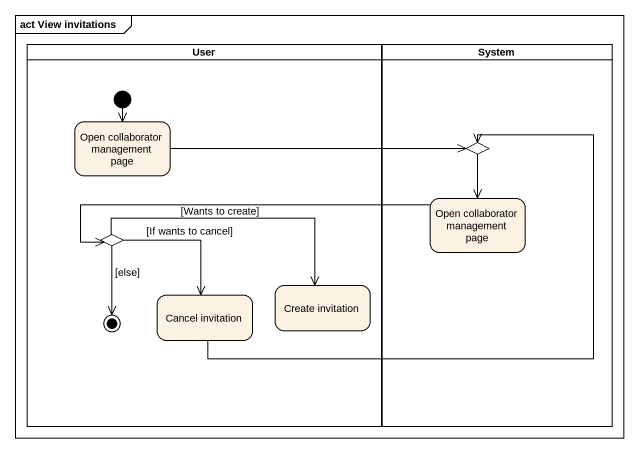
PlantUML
@startuml
mainframe act View invitations
hide empty description
state User <<partition>> {
  state "Open collaborator management page" as Open_collaborator
  state choice2 <<choice>>
  state "Cancel invitation" as Cancel_invitation
  state "Create invitation" as Create_invitation
  [*] --> Open_collaborator
  choice2 --> [*] : [else]
}
state System <<partition>> {
  state choice1 <<choice>>
  state "Open collaborator management page" as Open_collaborator_2
}
Open_collaborator -right-> choice1
choice1 --> Open_collaborator_2
Open_collaborator_2 -left-> choice2
choice2 --> Cancel_invitation : [If wants to cancel]
choice2 -right-> Create_invitation : [Wants to create]
Cancel_invitation -up-> choice1
@enduml
